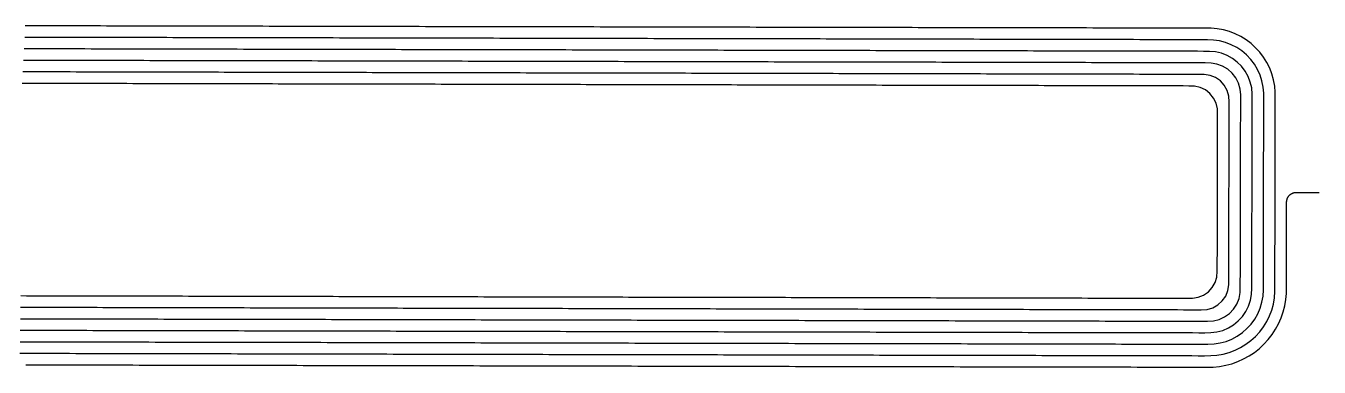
# Model space of a CAD drawing. Header units: millimetres. Extents: x -39.2 to 40.4, y -5.4 to 5.2.
# Drawn here: x 0.59 to 40.4, y -5.39 to 5.13 of the extents above; entities that cross this region are included whole.
import ezdxf

# ---------------------------------------------------------------- set-up
doc = ezdxf.new("R2010")
doc.units = ezdxf.units.MM
doc.layers.add('COPPER_L2_INNER1', color=7, linetype='CONTINUOUS')

msp = doc.modelspace()

# ---------------------------------------------------------------- linework, layer by layer
at = {"layer": 'COPPER_L2_INNER1'}
for points in [[(37.262, 5.04), (37.071, 5.056), (36.88, 5.058), (36.688, 5.058), (36.497, 5.059), (36.305, 5.059), (36.113, 5.06), (35.922, 5.06), (35.73, 5.06), (35.538, 5.061), (35.347, 5.061), (35.155, 5.062), (34.964, 5.062), (34.772, 5.062), (34.58, 5.063), (34.389, 5.063), (34.197, 5.064), (34.005, 5.064), (33.813, 5.064), (33.622, 5.065), (33.43, 5.065), (33.238, 5.066), (33.047, 5.066), (32.855, 5.066), (32.663, 5.067), (32.471, 5.067), (32.28, 5.068), (32.088, 5.068), (31.896, 5.068), (31.705, 5.069), (31.513, 5.069), (31.321, 5.069), (31.129, 5.07), (30.937, 5.07), (30.746, 5.071), (30.554, 5.071), (30.362, 5.071), (30.17, 5.072), (29.979, 5.072), (29.787, 5.073), (29.595, 5.073), (29.403, 5.073), (29.211, 5.074), (29.019, 5.074), (28.828, 5.075), (28.636, 5.075), (28.444, 5.075), (28.252, 5.076), (28.06, 5.076), (27.868, 5.077), (27.677, 5.077), (27.485, 5.077), (27.293, 5.078), (27.101, 5.078), (26.909, 5.079), (26.717, 5.079), (26.525, 5.079), (26.333, 5.08), (26.141, 5.08), (25.95, 5.081), (25.758, 5.081), (25.566, 5.081), (25.374, 5.082), (25.182, 5.082), (24.99, 5.082), (24.798, 5.083), (24.606, 5.083), (24.414, 5.084), (24.222, 5.084), (24.03, 5.084), (23.838, 5.085), (23.646, 5.085), (23.454, 5.086), (23.262, 5.086), (23.07, 5.086), (22.878, 5.087), (22.686, 5.087), (22.494, 5.088), (22.302, 5.088), (22.11, 5.088), (21.918, 5.089), (21.726, 5.089), (21.534, 5.09), (21.342, 5.09), (21.15, 5.09), (20.958, 5.091), (20.766, 5.091), (20.574, 5.092), (20.382, 5.092), (20.19, 5.092), (19.997, 5.093), (19.805, 5.093), (19.613, 5.094), (19.421, 5.094), (19.229, 5.094), (19.037, 5.095), (18.845, 5.095), (18.653, 5.096), (18.461, 5.096), (18.268, 5.096), (18.076, 5.097), (17.884, 5.097), (17.692, 5.097), (17.5, 5.098), (17.308, 5.098), (17.115, 5.099), (16.923, 5.099), (16.731, 5.099), (16.539, 5.1), (16.347, 5.1), (16.155, 5.101), (15.962, 5.101), (15.77, 5.101), (15.578, 5.102), (15.386, 5.102), (15.194, 5.103), (15.001, 5.103), (14.809, 5.103), (14.617, 5.104), (14.425, 5.104), (14.232, 5.105), (14.04, 5.105), (13.848, 5.105), (13.656, 5.106), (13.463, 5.106), (13.271, 5.107), (13.079, 5.107), (12.886, 5.107), (12.694, 5.108), (12.502, 5.108), (12.31, 5.109), (12.117, 5.109), (11.925, 5.109), (11.733, 5.11), (11.54, 5.11), (11.348, 5.11), (11.156, 5.111), (10.963, 5.111), (10.771, 5.112), (10.579, 5.112), (10.386, 5.112), (10.194, 5.113), (10.001, 5.113), (9.809, 5.114), (9.617, 5.114), (9.424, 5.114), (9.232, 5.115), (9.039, 5.115), (8.847, 5.116), (8.655, 5.116), (8.462, 5.116), (8.27, 5.117), (8.077, 5.117), (7.885, 5.118), (7.693, 5.118), (7.5, 5.118), (7.308, 5.119), (7.115, 5.119), (6.923, 5.12), (6.73, 5.12), (6.538, 5.12), (6.345, 5.121), (6.153, 5.121), (5.96, 5.122), (5.768, 5.122), (5.575, 5.122), (5.383, 5.123), (5.19, 5.123), (4.998, 5.124), (4.805, 5.124), (4.613, 5.124), (4.42, 5.125), (4.228, 5.125), (4.035, 5.125), (3.843, 5.126), (3.65, 5.126), (3.458, 5.127), (3.265, 5.127), (3.072, 5.127), (2.88, 5.128), (2.687, 5.128), (2.495, 5.129), (2.302, 5.129), (2.109, 5.129), (1.917, 5.13), (1.724, 5.13), (1.532, 5.131), (1.339, 5.131), (1.146, 5.131), (0.954, 5.132), (0.761, 5.132), (0.568, 5.133)], [(7.102, -4.971), (7.294, -4.971), (7.485, -4.972), (7.677, -4.972), (7.869, -4.972), (8.06, -4.973), (8.252, -4.973), (8.444, -4.974), (8.635, -4.974), (8.827, -4.974), (9.019, -4.975), (9.21, -4.975), (9.402, -4.976), (9.594, -4.976), (9.785, -4.976), (9.977, -4.977), (10.169, -4.977), (10.36, -4.978), (10.552, -4.978), (10.744, -4.978), (10.936, -4.979), (11.127, -4.979), (11.319, -4.98), (11.511, -4.98), (11.703, -4.98), (11.894, -4.981), (12.086, -4.981), (12.278, -4.982), (12.47, -4.982), (12.661, -4.982), (12.853, -4.983), (13.045, -4.983), (13.237, -4.983), (13.429, -4.984), (13.62, -4.984), (13.812, -4.985), (14.004, -4.985), (14.196, -4.985), (14.388, -4.986), (14.58, -4.986), (14.771, -4.987), (14.963, -4.987), (15.155, -4.987), (15.347, -4.988), (15.539, -4.988), (15.731, -4.989), (15.923, -4.989), (16.115, -4.989), (16.306, -4.99), (16.498, -4.99), (16.69, -4.991), (16.882, -4.991), (17.074, -4.991), (17.266, -4.992), (17.458, -4.992), (17.65, -4.993), (17.842, -4.993), (18.034, -4.993), (18.226, -4.994), (18.418, -4.994), (18.609, -4.995), (18.801, -4.995), (18.993, -4.995), (19.185, -4.996), (19.377, -4.996), (19.569, -4.997), (19.761, -4.997), (19.953, -4.997), (20.145, -4.998), (20.337, -4.998), (20.529, -4.998), (20.721, -4.999), (20.913, -4.999), (21.105, -5), (21.297, -5), (21.489, -5), (21.681, -5.001), (21.874, -5.001), (22.066, -5.002), (22.258, -5.002), (22.45, -5.002), (22.642, -5.003), (22.834, -5.003), (23.026, -5.004), (23.218, -5.004), (23.41, -5.004), (23.602, -5.005), (23.794, -5.005), (23.986, -5.006), (24.179, -5.006), (24.371, -5.006), (24.563, -5.007), (24.755, -5.007), (24.947, -5.008), (25.139, -5.008), (25.331, -5.008), (25.523, -5.009), (25.716, -5.009), (25.908, -5.01), (26.1, -5.01), (26.292, -5.01), (26.484, -5.011), (26.676, -5.011), (26.869, -5.012), (27.061, -5.012), (27.253, -5.012), (27.445, -5.013), (27.637, -5.013), (27.83, -5.013), (28.022, -5.014), (28.214, -5.014), (28.406, -5.015), (28.599, -5.015), (28.791, -5.015), (28.983, -5.016), (29.175, -5.016), (29.368, -5.017), (29.56, -5.017), (29.752, -5.017), (29.944, -5.018), (30.137, -5.018), (30.329, -5.019), (30.521, -5.019), (30.714, -5.019), (30.906, -5.02), (31.098, -5.02), (31.291, -5.021), (31.483, -5.021), (31.675, -5.021), (31.868, -5.022), (32.06, -5.022), (32.252, -5.023), (32.445, -5.023), (32.637, -5.023), (32.829, -5.024), (33.022, -5.024), (33.214, -5.025), (33.406, -5.025), (33.599, -5.025), (33.791, -5.026), (33.984, -5.026), (34.176, -5.026), (34.368, -5.027), (34.561, -5.027), (34.753, -5.028), (34.946, -5.028), (35.138, -5.028), (35.33, -5.029), (35.523, -5.029), (35.715, -5.03), (35.908, -5.03), (36.1, -5.03), (36.293, -5.031), (36.485, -5.031), (36.678, -5.032), (36.87, -5.032), (37.063, -5.031), (37.254, -5.017), (37.444, -4.984), (37.63, -4.934), (37.81, -4.866), (37.982, -4.782), (38.146, -4.681), (38.3, -4.566), (38.442, -4.437), (38.571, -4.294), (38.687, -4.141), (38.787, -3.977), (38.872, -3.805), (38.939, -3.625), (38.99, -3.44), (39.023, -3.251), (39.038, -3.059), (39.039, -2.867), (39.04, -2.675), (39.04, -2.483), (39.04, -2.292), (39.041, -2.1), (39.041, -1.908), (39.041, -1.716), (39.042, -1.524), (39.042, -1.332), (39.043, -1.14), (39.043, -0.948), (39.043, -0.756), (39.044, -0.564), (39.044, -0.371), (39.045, -0.179), (39.045, 0.013), (39.045, 0.205), (39.046, 0.397), (39.046, 0.589), (39.047, 0.781), (39.047, 0.973), (39.047, 1.165), (39.048, 1.357), (39.048, 1.549), (39.049, 1.741), (39.049, 1.933), (39.049, 2.125), (39.05, 2.317), (39.05, 2.51), (39.051, 2.702), (39.051, 2.894), (39.05, 3.086), (39.033, 3.277), (38.998, 3.466), (38.947, 3.651), (38.878, 3.83), (38.792, 4.002), (38.691, 4.165), (38.575, 4.318), (38.446, 4.459), (38.304, 4.588), (38.15, 4.703), (37.987, 4.803), (37.815, 4.888), (37.636, 4.956), (37.451, 5.007), (37.262, 5.04)], [(27.312, 4.366), (27.125, 4.367), (26.939, 4.367), (26.752, 4.367), (26.565, 4.368), (26.378, 4.368), (26.191, 4.369), (26.004, 4.369), (25.817, 4.369), (25.63, 4.37), (25.443, 4.37), (25.256, 4.371), (25.069, 4.371), (24.882, 4.371), (24.695, 4.372), (24.508, 4.372), (24.321, 4.373), (24.134, 4.373), (23.947, 4.373), (23.76, 4.374), (23.573, 4.374), (23.386, 4.375), (23.199, 4.375), (23.012, 4.375), (22.825, 4.376), (22.638, 4.376), (22.451, 4.376), (22.264, 4.377), (22.077, 4.377), (21.89, 4.378), (21.703, 4.378), (21.516, 4.378), (21.329, 4.379), (21.142, 4.379), (20.955, 4.38), (20.767, 4.38), (20.58, 4.38), (20.393, 4.381), (20.206, 4.381), (20.019, 4.382), (19.832, 4.382), (19.645, 4.382), (19.458, 4.383), (19.271, 4.383), (19.083, 4.384), (18.896, 4.384), (18.709, 4.384), (18.522, 4.385), (18.335, 4.385), (18.148, 4.386), (17.96, 4.386), (17.773, 4.386), (17.586, 4.387), (17.399, 4.387), (17.212, 4.388), (17.024, 4.388), (16.837, 4.388), (16.65, 4.389), (16.463, 4.389), (16.276, 4.39), (16.088, 4.39), (15.901, 4.39), (15.714, 4.391), (15.527, 4.391), (15.339, 4.391), (15.152, 4.392), (14.965, 4.392), (14.778, 4.393), (14.59, 4.393), (14.403, 4.393), (14.216, 4.394), (14.029, 4.394), (13.841, 4.395), (13.654, 4.395), (13.467, 4.395), (13.279, 4.396), (13.092, 4.396), (12.905, 4.397), (12.717, 4.397), (12.53, 4.397), (12.343, 4.398), (12.155, 4.398), (11.968, 4.399), (11.781, 4.399), (11.593, 4.399), (11.406, 4.4), (11.219, 4.4), (11.031, 4.401), (10.844, 4.401), (10.656, 4.401), (10.469, 4.402), (10.282, 4.402), (10.094, 4.403), (9.907, 4.403), (9.719, 4.403), (9.532, 4.404), (9.345, 4.404), (9.157, 4.404), (8.97, 4.405), (8.782, 4.405), (8.595, 4.406), (8.407, 4.406), (8.22, 4.406), (8.032, 4.407), (7.845, 4.407), (7.657, 4.408), (7.47, 4.408), (7.282, 4.408), (7.095, 4.409), (6.907, 4.409), (6.72, 4.41), (6.532, 4.41), (6.345, 4.41), (6.157, 4.411), (5.97, 4.411), (5.782, 4.412), (5.595, 4.412), (5.407, 4.412), (5.22, 4.413), (5.032, 4.413), (4.845, 4.414), (4.657, 4.414), (4.469, 4.414), (4.282, 4.415), (4.094, 4.415), (3.907, 4.416), (3.719, 4.416), (3.532, 4.416), (3.344, 4.417), (3.156, 4.417), (2.969, 4.418), (2.781, 4.418), (2.593, 4.418), (2.406, 4.419), (2.218, 4.419), (2.031, 4.419), (1.843, 4.42), (1.655, 4.42), (1.468, 4.421), (1.28, 4.421), (1.092, 4.421), (0.905, 4.422), (0.717, 4.422), (0.529, 4.423)], [(32.23, 4.712), (32.04, 4.712), (31.851, 4.713), (31.662, 4.713), (31.473, 4.713), (31.283, 4.714), (31.094, 4.714), (30.905, 4.715), (30.716, 4.715), (30.526, 4.715), (30.337, 4.716), (30.148, 4.716), (29.958, 4.716), (29.769, 4.717), (29.58, 4.717), (29.39, 4.718), (29.201, 4.718), (29.012, 4.718), (28.822, 4.719), (28.633, 4.719), (28.444, 4.72), (28.254, 4.72), (28.065, 4.72), (27.876, 4.721), (27.686, 4.721), (27.497, 4.722), (27.307, 4.722), (27.118, 4.722), (26.929, 4.723), (26.739, 4.723), (26.55, 4.724), (26.36, 4.724), (26.171, 4.724), (25.982, 4.725), (25.792, 4.725), (25.603, 4.726), (25.413, 4.726), (25.224, 4.726), (25.034, 4.727), (24.845, 4.727), (24.655, 4.728), (24.466, 4.728), (24.276, 4.728), (24.087, 4.729), (23.897, 4.729), (23.708, 4.729), (23.518, 4.73), (23.329, 4.73), (23.139, 4.731), (22.95, 4.731), (22.76, 4.731), (22.571, 4.732), (22.381, 4.732), (22.192, 4.733), (22.002, 4.733), (21.813, 4.733), (21.623, 4.734), (21.434, 4.734), (21.244, 4.735), (21.055, 4.735), (20.865, 4.735), (20.675, 4.736), (20.486, 4.736), (20.296, 4.737), (20.107, 4.737), (19.917, 4.737), (19.727, 4.738), (19.538, 4.738), (19.348, 4.739), (19.159, 4.739), (18.969, 4.739), (18.779, 4.74), (18.59, 4.74), (18.4, 4.741), (18.21, 4.741), (18.021, 4.741), (17.831, 4.742), (17.641, 4.742), (17.452, 4.743), (17.262, 4.743), (17.072, 4.743), (16.883, 4.744), (16.693, 4.744), (16.503, 4.744), (16.314, 4.745), (16.124, 4.745), (15.934, 4.746), (15.744, 4.746), (15.555, 4.746), (15.365, 4.747), (15.175, 4.747), (14.985, 4.748), (14.796, 4.748), (14.606, 4.748), (14.416, 4.749), (14.226, 4.749), (14.037, 4.75), (13.847, 4.75), (13.657, 4.75), (13.467, 4.751), (13.277, 4.751), (13.088, 4.752), (12.898, 4.752), (12.708, 4.752), (12.518, 4.753), (12.328, 4.753), (12.139, 4.754), (11.949, 4.754), (11.759, 4.754), (11.569, 4.755), (11.379, 4.755), (11.189, 4.756), (11, 4.756), (10.81, 4.756), (10.62, 4.757), (10.43, 4.757), (10.24, 4.757), (10.05, 4.758), (9.86, 4.758), (9.67, 4.759), (9.48, 4.759), (9.291, 4.759), (9.101, 4.76), (8.911, 4.76), (8.721, 4.761), (8.531, 4.761), (8.341, 4.761), (8.151, 4.762), (7.961, 4.762), (7.771, 4.763), (7.581, 4.763), (7.391, 4.763), (7.201, 4.764), (7.011, 4.764), (6.821, 4.765), (6.631, 4.765), (6.441, 4.765), (6.251, 4.766), (6.061, 4.766), (5.871, 4.767), (5.681, 4.767), (5.491, 4.767), (5.301, 4.768), (5.111, 4.768), (4.921, 4.769), (4.731, 4.769), (4.541, 4.769), (4.351, 4.77), (4.161, 4.77), (3.971, 4.771), (3.781, 4.771), (3.591, 4.771), (3.401, 4.772), (3.21, 4.772), (3.02, 4.772), (2.83, 4.773), (2.64, 4.773), (2.45, 4.774), (2.26, 4.774), (2.07, 4.774), (1.88, 4.775), (1.69, 4.775), (1.499, 4.776), (1.309, 4.776), (1.119, 4.776), (0.929, 4.777), (0.739, 4.777), (0.549, 4.778)], [(11.564, -4.625), (11.753, -4.626), (11.942, -4.626), (12.132, -4.627), (12.321, -4.627), (12.51, -4.627), (12.699, -4.628), (12.889, -4.628), (13.078, -4.629), (13.267, -4.629), (13.457, -4.629), (13.646, -4.63), (13.835, -4.63), (14.025, -4.63), (14.214, -4.631), (14.403, -4.631), (14.593, -4.632), (14.782, -4.632), (14.972, -4.632), (15.161, -4.633), (15.35, -4.633), (15.54, -4.634), (15.729, -4.634), (15.919, -4.634), (16.108, -4.635), (16.297, -4.635), (16.487, -4.636), (16.676, -4.636), (16.866, -4.636), (17.055, -4.637), (17.245, -4.637), (17.434, -4.638), (17.623, -4.638), (17.813, -4.638), (18.002, -4.639), (18.192, -4.639), (18.381, -4.64), (18.571, -4.64), (18.76, -4.64), (18.95, -4.641), (19.139, -4.641), (19.329, -4.642), (19.518, -4.642), (19.708, -4.642), (19.897, -4.643), (20.087, -4.643), (20.276, -4.644), (20.466, -4.644), (20.655, -4.644), (20.845, -4.645), (21.035, -4.645), (21.224, -4.645), (21.414, -4.646), (21.603, -4.646), (21.793, -4.647), (21.982, -4.647), (22.172, -4.647), (22.362, -4.648), (22.551, -4.648), (22.741, -4.649), (22.93, -4.649), (23.12, -4.649), (23.31, -4.65), (23.499, -4.65), (23.689, -4.651), (23.878, -4.651), (24.068, -4.651), (24.258, -4.652), (24.447, -4.652), (24.637, -4.653), (24.827, -4.653), (25.016, -4.653), (25.206, -4.654), (25.396, -4.654), (25.585, -4.655), (25.775, -4.655), (25.965, -4.655), (26.155, -4.656), (26.344, -4.656), (26.534, -4.657), (26.724, -4.657), (26.913, -4.657), (27.103, -4.658), (27.293, -4.658), (27.483, -4.658), (27.672, -4.659), (27.862, -4.659), (28.052, -4.66), (28.242, -4.66), (28.431, -4.66), (28.621, -4.661), (28.811, -4.661), (29.001, -4.662), (29.19, -4.662), (29.38, -4.662), (29.57, -4.663), (29.76, -4.663), (29.95, -4.664), (30.14, -4.664), (30.329, -4.664), (30.519, -4.665), (30.709, -4.665), (30.899, -4.666), (31.089, -4.666), (31.279, -4.666), (31.468, -4.667), (31.658, -4.667), (31.848, -4.668), (32.038, -4.668), (32.228, -4.668), (32.418, -4.669), (32.608, -4.669), (32.798, -4.67), (32.987, -4.67), (33.177, -4.67), (33.367, -4.671), (33.557, -4.671), (33.747, -4.672), (33.937, -4.672), (34.127, -4.672), (34.317, -4.673), (34.507, -4.673), (34.697, -4.673), (34.887, -4.674), (35.077, -4.674), (35.267, -4.675), (35.457, -4.675), (35.647, -4.675), (35.837, -4.676), (36.027, -4.676), (36.217, -4.677), (36.407, -4.677), (36.597, -4.677), (36.787, -4.678), (36.977, -4.678), (37.166, -4.67), (37.354, -4.641), (37.537, -4.591), (37.713, -4.521), (37.88, -4.431), (38.036, -4.323), (38.179, -4.198), (38.307, -4.058), (38.418, -3.904), (38.511, -3.739), (38.585, -3.565), (38.639, -3.383), (38.672, -3.196), (38.684, -3.007), (38.684, -2.818), (38.685, -2.628), (38.685, -2.439), (38.685, -2.25), (38.686, -2.06), (38.686, -1.871), (38.687, -1.681), (38.687, -1.491), (38.687, -1.302), (38.688, -1.112), (38.688, -0.923), (38.688, -0.733), (38.689, -0.544), (38.689, -0.354), (38.69, -0.165), (38.69, 0.025), (38.69, 0.214), (38.691, 0.404), (38.691, 0.594), (38.692, 0.783), (38.692, 0.973), (38.692, 1.162), (38.693, 1.352), (38.693, 1.542), (38.694, 1.731), (38.694, 1.921), (38.694, 2.11), (38.695, 2.3), (38.695, 2.49), (38.696, 2.679), (38.696, 2.869), (38.695, 3.059), (38.679, 3.247), (38.641, 3.433), (38.583, 3.613), (38.505, 3.786), (38.408, 3.949), (38.294, 4.1), (38.164, 4.238), (38.02, 4.36), (37.862, 4.465), (37.695, 4.552), (37.518, 4.62), (37.335, 4.668), (37.148, 4.695), (36.959, 4.702), (36.77, 4.702), (36.581, 4.703), (36.392, 4.703), (36.203, 4.703), (36.013, 4.704), (35.824, 4.704), (35.635, 4.705), (35.446, 4.705), (35.257, 4.705), (35.068, 4.706), (34.879, 4.706), (34.689, 4.707), (34.5, 4.707), (34.311, 4.707), (34.122, 4.708), (33.933, 4.708), (33.743, 4.709), (33.554, 4.709), (33.365, 4.709), (33.176, 4.71), (32.987, 4.71), (32.797, 4.711), (32.608, 4.711), (32.419, 4.711), (32.23, 4.712)], [(22.511, 4.021), (22.327, 4.021), (22.142, 4.022), (21.957, 4.022), (21.773, 4.022), (21.588, 4.023), (21.404, 4.023), (21.219, 4.023), (21.035, 4.024), (20.85, 4.024), (20.665, 4.025), (20.481, 4.025), (20.296, 4.025), (20.111, 4.026), (19.927, 4.026), (19.742, 4.027), (19.558, 4.027), (19.373, 4.027), (19.188, 4.028), (19.004, 4.028), (18.819, 4.029), (18.634, 4.029), (18.45, 4.029), (18.265, 4.03), (18.08, 4.03), (17.896, 4.031), (17.711, 4.031), (17.526, 4.031), (17.341, 4.032), (17.157, 4.032), (16.972, 4.033), (16.787, 4.033), (16.603, 4.033), (16.418, 4.034), (16.233, 4.034), (16.048, 4.035), (15.864, 4.035), (15.679, 4.035), (15.494, 4.036), (15.309, 4.036), (15.125, 4.037), (14.94, 4.037), (14.755, 4.037), (14.57, 4.038), (14.385, 4.038), (14.201, 4.038), (14.016, 4.039), (13.831, 4.039), (13.646, 4.04), (13.461, 4.04), (13.277, 4.04), (13.092, 4.041), (12.907, 4.041), (12.722, 4.042), (12.537, 4.042), (12.352, 4.042), (12.167, 4.043), (11.983, 4.043), (11.798, 4.044), (11.613, 4.044), (11.428, 4.044), (11.243, 4.045), (11.058, 4.045), (10.873, 4.046), (10.688, 4.046), (10.503, 4.046), (10.319, 4.047), (10.134, 4.047), (9.949, 4.048), (9.764, 4.048), (9.579, 4.048), (9.394, 4.049), (9.209, 4.049), (9.024, 4.05), (8.839, 4.05), (8.654, 4.05), (8.469, 4.051), (8.284, 4.051), (8.099, 4.051), (7.914, 4.052), (7.729, 4.052), (7.544, 4.053), (7.359, 4.053), (7.174, 4.053), (6.989, 4.054), (6.804, 4.054), (6.619, 4.055), (6.434, 4.055), (6.249, 4.055), (6.064, 4.056), (5.879, 4.056), (5.694, 4.057), (5.509, 4.057), (5.324, 4.057), (5.139, 4.058), (4.954, 4.058), (4.769, 4.059), (4.583, 4.059), (4.398, 4.059), (4.213, 4.06), (4.028, 4.06), (3.843, 4.061), (3.658, 4.061), (3.473, 4.061), (3.288, 4.062), (3.103, 4.062), (2.917, 4.063), (2.732, 4.063), (2.547, 4.063), (2.362, 4.064), (2.177, 4.064), (1.992, 4.065), (1.806, 4.065), (1.621, 4.065), (1.436, 4.066), (1.251, 4.066), (1.066, 4.066), (0.881, 4.067), (0.695, 4.067), (0.51, 4.068)], [(15.909, -4.28), (16.096, -4.28), (16.283, -4.281), (16.47, -4.281), (16.657, -4.281), (16.844, -4.282), (17.031, -4.282), (17.218, -4.283), (17.405, -4.283), (17.592, -4.283), (17.779, -4.284), (17.966, -4.284), (18.153, -4.285), (18.34, -4.285), (18.527, -4.285), (18.714, -4.286), (18.901, -4.286), (19.088, -4.287), (19.275, -4.287), (19.462, -4.287), (19.649, -4.288), (19.836, -4.288), (20.023, -4.289), (20.21, -4.289), (20.397, -4.289), (20.584, -4.29), (20.771, -4.29), (20.958, -4.291), (21.146, -4.291), (21.333, -4.291), (21.52, -4.292), (21.707, -4.292), (21.894, -4.292), (22.081, -4.293), (22.268, -4.293), (22.455, -4.294), (22.642, -4.294), (22.83, -4.294), (23.017, -4.295), (23.204, -4.295), (23.391, -4.296), (23.578, -4.296), (23.765, -4.296), (23.952, -4.297), (24.14, -4.297), (24.327, -4.298), (24.514, -4.298), (24.701, -4.298), (24.888, -4.299), (25.076, -4.299), (25.263, -4.3), (25.45, -4.3), (25.637, -4.3), (25.824, -4.301), (26.012, -4.301), (26.199, -4.302), (26.386, -4.302), (26.573, -4.302), (26.761, -4.303), (26.948, -4.303), (27.135, -4.304), (27.322, -4.304), (27.51, -4.304), (27.697, -4.305), (27.884, -4.305), (28.072, -4.305), (28.259, -4.306), (28.446, -4.306), (28.633, -4.307), (28.821, -4.307), (29.008, -4.307), (29.195, -4.308), (29.383, -4.308), (29.57, -4.309), (29.757, -4.309), (29.945, -4.309), (30.132, -4.31), (30.319, -4.31), (30.507, -4.311), (30.694, -4.311), (30.882, -4.311), (31.069, -4.312), (31.256, -4.312), (31.444, -4.313), (31.631, -4.313), (31.818, -4.313), (32.006, -4.314), (32.193, -4.314), (32.381, -4.315), (32.568, -4.315), (32.756, -4.315), (32.943, -4.316), (33.13, -4.316), (33.318, -4.317), (33.505, -4.317), (33.693, -4.317), (33.88, -4.318), (34.068, -4.318), (34.255, -4.319), (34.443, -4.319), (34.63, -4.319), (34.818, -4.32), (35.005, -4.32), (35.193, -4.32), (35.38, -4.321), (35.568, -4.321), (35.755, -4.322), (35.943, -4.322), (36.13, -4.322), (36.318, -4.323), (36.505, -4.323), (36.693, -4.324), (36.88, -4.324), (37.068, -4.323), (37.254, -4.3), (37.435, -4.252), (37.607, -4.178), (37.767, -4.081), (37.912, -3.963), (38.039, -3.825), (38.145, -3.671), (38.228, -3.504), (38.287, -3.326), (38.321, -3.143), (38.329, -2.956), (38.329, -2.769), (38.33, -2.582), (38.33, -2.395), (38.33, -2.208), (38.331, -2.021), (38.331, -1.834), (38.332, -1.647), (38.332, -1.46), (38.332, -1.273), (38.333, -1.086), (38.333, -0.899), (38.333, -0.712), (38.334, -0.524), (38.334, -0.337), (38.335, -0.15), (38.335, 0.037), (38.335, 0.224), (38.336, 0.411), (38.336, 0.598), (38.337, 0.785), (38.337, 0.972), (38.337, 1.159), (38.338, 1.347), (38.338, 1.534), (38.339, 1.721), (38.339, 1.908), (38.339, 2.095), (38.34, 2.282), (38.34, 2.469), (38.341, 2.657), (38.341, 2.844), (38.341, 3.031), (38.324, 3.217), (38.281, 3.399), (38.214, 3.573), (38.123, 3.737), (38.01, 3.885), (37.878, 4.017), (37.729, 4.129), (37.565, 4.22), (37.391, 4.287), (37.21, 4.329), (37.024, 4.346), (36.837, 4.346), (36.651, 4.347), (36.464, 4.347), (36.277, 4.347), (36.091, 4.348), (35.904, 4.348), (35.717, 4.348), (35.531, 4.349), (35.344, 4.349), (35.157, 4.35), (34.971, 4.35), (34.784, 4.35), (34.597, 4.351), (34.411, 4.351), (34.224, 4.352), (34.037, 4.352), (33.851, 4.352), (33.664, 4.353), (33.477, 4.353), (33.29, 4.354), (33.104, 4.354), (32.917, 4.354), (32.73, 4.355), (32.543, 4.355), (32.357, 4.356), (32.17, 4.356), (31.983, 4.356), (31.796, 4.357), (31.61, 4.357), (31.423, 4.358), (31.236, 4.358), (31.049, 4.358), (30.862, 4.359), (30.676, 4.359), (30.489, 4.36), (30.302, 4.36), (30.115, 4.36), (29.928, 4.361), (29.742, 4.361), (29.555, 4.362), (29.368, 4.362), (29.181, 4.362), (28.994, 4.363), (28.807, 4.363), (28.621, 4.363), (28.434, 4.364), (28.247, 4.364), (28.06, 4.365), (27.873, 4.365), (27.686, 4.365), (27.499, 4.366), (27.312, 4.366)], [(20.139, -3.934), (20.323, -3.935), (20.508, -3.935), (20.692, -3.936), (20.877, -3.936), (21.062, -3.936), (21.246, -3.937), (21.431, -3.937), (21.616, -3.938), (21.8, -3.938), (21.985, -3.938), (22.169, -3.939), (22.354, -3.939), (22.539, -3.939), (22.723, -3.94), (22.908, -3.94), (23.093, -3.941), (23.277, -3.941), (23.462, -3.941), (23.647, -3.942), (23.832, -3.942), (24.016, -3.943), (24.201, -3.943), (24.386, -3.943), (24.57, -3.944), (24.755, -3.944), (24.94, -3.945), (25.125, -3.945), (25.309, -3.945), (25.494, -3.946), (25.679, -3.946), (25.864, -3.947), (26.048, -3.947), (26.233, -3.947), (26.418, -3.948), (26.603, -3.948), (26.787, -3.949), (26.972, -3.949), (27.157, -3.949), (27.342, -3.95), (27.527, -3.95), (27.711, -3.951), (27.896, -3.951), (28.081, -3.951), (28.266, -3.952), (28.451, -3.952), (28.636, -3.952), (28.82, -3.953), (29.005, -3.953), (29.19, -3.954), (29.375, -3.954), (29.56, -3.954), (29.745, -3.955), (29.93, -3.955), (30.114, -3.956), (30.299, -3.956), (30.484, -3.956), (30.669, -3.957), (30.854, -3.957), (31.039, -3.958), (31.224, -3.958), (31.409, -3.958), (31.594, -3.959), (31.779, -3.959), (31.964, -3.96), (32.149, -3.96), (32.333, -3.96), (32.518, -3.961), (32.703, -3.961), (32.888, -3.962), (33.073, -3.962), (33.258, -3.962), (33.443, -3.963), (33.628, -3.963), (33.813, -3.964), (33.998, -3.964), (34.183, -3.964), (34.368, -3.965), (34.553, -3.965), (34.738, -3.966), (34.923, -3.966), (35.108, -3.966), (35.293, -3.967), (35.478, -3.967), (35.664, -3.967), (35.849, -3.968), (36.034, -3.968), (36.219, -3.969), (36.404, -3.969), (36.589, -3.969), (36.774, -3.97), (36.959, -3.97), (37.144, -3.96), (37.323, -3.916), (37.491, -3.838), (37.641, -3.731), (37.767, -3.597), (37.867, -3.441), (37.935, -3.27), (37.969, -3.089), (37.974, -2.905), (37.974, -2.72), (37.975, -2.536), (37.975, -2.351), (37.975, -2.166), (37.976, -1.982), (37.976, -1.797), (37.977, -1.613), (37.977, -1.428), (37.977, -1.244), (37.978, -1.059), (37.978, -0.875), (37.979, -0.69), (37.979, -0.505), (37.979, -0.321), (37.98, -0.136), (37.98, 0.048), (37.98, 0.233), (37.981, 0.418), (37.981, 0.602), (37.982, 0.787), (37.982, 0.972), (37.982, 1.156), (37.983, 1.341), (37.983, 1.525), (37.984, 1.71), (37.984, 1.895), (37.984, 2.079), (37.985, 2.264), (37.985, 2.449), (37.986, 2.633), (37.986, 2.818), (37.986, 3.003), (37.969, 3.186), (37.918, 3.363), (37.835, 3.528), (37.722, 3.674), (37.585, 3.797), (37.427, 3.892), (37.255, 3.956), (37.074, 3.987), (36.89, 3.99), (36.706, 3.99), (36.521, 3.991), (36.337, 3.991), (36.153, 3.992), (35.969, 3.992), (35.785, 3.992), (35.601, 3.993), (35.417, 3.993), (35.232, 3.994), (35.048, 3.994), (34.864, 3.994), (34.68, 3.995), (34.496, 3.995), (34.311, 3.995), (34.127, 3.996), (33.943, 3.996), (33.759, 3.997), (33.575, 3.997), (33.39, 3.997), (33.206, 3.998), (33.022, 3.998), (32.838, 3.999), (32.653, 3.999), (32.469, 3.999), (32.285, 4), (32.101, 4), (31.916, 4.001), (31.732, 4.001), (31.548, 4.001), (31.363, 4.002), (31.179, 4.002), (30.995, 4.003), (30.811, 4.003), (30.626, 4.003), (30.442, 4.004), (30.258, 4.004), (30.073, 4.005), (29.889, 4.005), (29.705, 4.005), (29.52, 4.006), (29.336, 4.006), (29.152, 4.007), (28.967, 4.007), (28.783, 4.007), (28.598, 4.008), (28.414, 4.008), (28.23, 4.009), (28.045, 4.009), (27.861, 4.009), (27.677, 4.01), (27.492, 4.01), (27.308, 4.01), (27.123, 4.011), (26.939, 4.011), (26.754, 4.012), (26.57, 4.012), (26.386, 4.012), (26.201, 4.013), (26.017, 4.013), (25.832, 4.014), (25.648, 4.014), (25.463, 4.014), (25.279, 4.015), (25.094, 4.015), (24.91, 4.016), (24.725, 4.016), (24.541, 4.016), (24.356, 4.017), (24.172, 4.017), (23.987, 4.018), (23.803, 4.018), (23.618, 4.018), (23.434, 4.019), (23.249, 4.019), (23.065, 4.02), (22.88, 4.02), (22.696, 4.02), (22.511, 4.021)], [(17.803, 3.675), (17.621, 3.676), (17.439, 3.676), (17.257, 3.676), (17.075, 3.677), (16.893, 3.677), (16.711, 3.678), (16.529, 3.678), (16.347, 3.678), (16.165, 3.679), (15.983, 3.679), (15.802, 3.68), (15.62, 3.68), (15.438, 3.68), (15.256, 3.681), (15.074, 3.681), (14.892, 3.682), (14.71, 3.682), (14.528, 3.682), (14.345, 3.683), (14.163, 3.683), (13.981, 3.684), (13.799, 3.684), (13.617, 3.684), (13.435, 3.685), (13.253, 3.685), (13.071, 3.685), (12.889, 3.686), (12.707, 3.686), (12.525, 3.687), (12.343, 3.687), (12.161, 3.687), (11.978, 3.688), (11.796, 3.688), (11.614, 3.689), (11.432, 3.689), (11.25, 3.689), (11.068, 3.69), (10.886, 3.69), (10.703, 3.691), (10.521, 3.691), (10.339, 3.691), (10.157, 3.692), (9.975, 3.692), (9.793, 3.693), (9.61, 3.693), (9.428, 3.693), (9.246, 3.694), (9.064, 3.694), (8.881, 3.695), (8.699, 3.695), (8.517, 3.695), (8.335, 3.696), (8.152, 3.696), (7.97, 3.697), (7.788, 3.697), (7.606, 3.697), (7.423, 3.698), (7.241, 3.698), (7.059, 3.698), (6.876, 3.699), (6.694, 3.699), (6.512, 3.7), (6.329, 3.7), (6.147, 3.7), (5.965, 3.701), (5.782, 3.701), (5.6, 3.702), (5.418, 3.702), (5.235, 3.702), (5.053, 3.703), (4.87, 3.703), (4.688, 3.704), (4.506, 3.704), (4.323, 3.704), (4.141, 3.705), (3.958, 3.705), (3.776, 3.706), (3.593, 3.706), (3.411, 3.706), (3.229, 3.707), (3.046, 3.707), (2.864, 3.708), (2.681, 3.708), (2.499, 3.708), (2.316, 3.709), (2.134, 3.709), (1.951, 3.71), (1.769, 3.71), (1.586, 3.71), (1.404, 3.711), (1.221, 3.711), (1.039, 3.712), (0.856, 3.712), (0.673, 3.712), (0.491, 3.713)], [(24.198, -3.589), (24.38, -3.589), (24.562, -3.59), (24.744, -3.59), (24.926, -3.59), (25.108, -3.591), (25.29, -3.591), (25.472, -3.592), (25.654, -3.592), (25.836, -3.592), (26.018, -3.593), (26.2, -3.593), (26.382, -3.594), (26.564, -3.594), (26.746, -3.594), (26.928, -3.595), (27.11, -3.595), (27.292, -3.596), (27.474, -3.596), (27.656, -3.596), (27.839, -3.597), (28.021, -3.597), (28.203, -3.598), (28.385, -3.598), (28.567, -3.598), (28.749, -3.599), (28.931, -3.599), (29.113, -3.599), (29.295, -3.6), (29.478, -3.6), (29.66, -3.601), (29.842, -3.601), (30.024, -3.601), (30.206, -3.602), (30.388, -3.602), (30.571, -3.603), (30.753, -3.603), (30.935, -3.603), (31.117, -3.604), (31.299, -3.604), (31.482, -3.605), (31.664, -3.605), (31.846, -3.605), (32.028, -3.606), (32.21, -3.606), (32.393, -3.607), (32.575, -3.607), (32.757, -3.607), (32.94, -3.608), (33.122, -3.608), (33.304, -3.609), (33.486, -3.609), (33.669, -3.609), (33.851, -3.61), (34.033, -3.61), (34.216, -3.611), (34.398, -3.611), (34.58, -3.611), (34.763, -3.612), (34.945, -3.612), (35.127, -3.613), (35.31, -3.613), (35.492, -3.613), (35.674, -3.614), (35.857, -3.614), (36.039, -3.614), (36.222, -3.615), (36.404, -3.615), (36.586, -3.616), (36.769, -3.616), (36.951, -3.605), (37.126, -3.555), (37.284, -3.467), (37.419, -3.345), (37.523, -3.196), (37.591, -3.027), (37.618, -2.848), (37.619, -2.667), (37.62, -2.485), (37.62, -2.303), (37.62, -2.121), (37.621, -1.94), (37.621, -1.758), (37.622, -1.576), (37.622, -1.395), (37.622, -1.213), (37.623, -1.031), (37.623, -0.849), (37.624, -0.668), (37.624, -0.486), (37.624, -0.304), (37.625, -0.122), (37.625, 0.06), (37.626, 0.241), (37.626, 0.423), (37.626, 0.605), (37.627, 0.787), (37.627, 0.969), (37.627, 1.15), (37.628, 1.332), (37.628, 1.514), (37.629, 1.696), (37.629, 1.878), (37.629, 2.06), (37.63, 2.242), (37.63, 2.424), (37.631, 2.605), (37.631, 2.787), (37.62, 2.969), (37.569, 3.143), (37.481, 3.301), (37.359, 3.435), (37.21, 3.539), (37.042, 3.606), (36.863, 3.633), (36.682, 3.634), (36.501, 3.635), (36.32, 3.635), (36.139, 3.635), (35.958, 3.636), (35.776, 3.636), (35.595, 3.637), (35.414, 3.637), (35.233, 3.637), (35.051, 3.638), (34.87, 3.638), (34.689, 3.639), (34.508, 3.639), (34.326, 3.639), (34.145, 3.64), (33.964, 3.64), (33.783, 3.641), (33.601, 3.641), (33.42, 3.641), (33.239, 3.642), (33.058, 3.642), (32.876, 3.642), (32.695, 3.643), (32.514, 3.643), (32.332, 3.644), (32.151, 3.644), (31.97, 3.644), (31.788, 3.645), (31.607, 3.645), (31.425, 3.646), (31.244, 3.646), (31.063, 3.646), (30.881, 3.647), (30.7, 3.647), (30.518, 3.648), (30.337, 3.648), (30.156, 3.648), (29.974, 3.649), (29.793, 3.649), (29.611, 3.65), (29.43, 3.65), (29.248, 3.65), (29.067, 3.651), (28.886, 3.651), (28.704, 3.652), (28.523, 3.652), (28.341, 3.652), (28.16, 3.653), (27.978, 3.653), (27.797, 3.654), (27.615, 3.654), (27.434, 3.654), (27.252, 3.655), (27.07, 3.655), (26.889, 3.655), (26.707, 3.656), (26.526, 3.656), (26.344, 3.657), (26.163, 3.657), (25.981, 3.657), (25.8, 3.658), (25.618, 3.658), (25.436, 3.659), (25.255, 3.659), (25.073, 3.659), (24.891, 3.66), (24.71, 3.66), (24.528, 3.661), (24.347, 3.661), (24.165, 3.661), (23.983, 3.662), (23.802, 3.662), (23.62, 3.663), (23.438, 3.663), (23.257, 3.663), (23.075, 3.664), (22.893, 3.664), (22.711, 3.665), (22.53, 3.665), (22.348, 3.665), (22.166, 3.666), (21.985, 3.666), (21.803, 3.667), (21.621, 3.667), (21.439, 3.667), (21.258, 3.668), (21.076, 3.668), (20.894, 3.669), (20.712, 3.669), (20.53, 3.669), (20.349, 3.67), (20.167, 3.67), (19.985, 3.67), (19.803, 3.671), (19.621, 3.671), (19.44, 3.672), (19.258, 3.672), (19.076, 3.672), (18.894, 3.673), (18.712, 3.673), (18.53, 3.674), (18.348, 3.674), (18.167, 3.674), (17.985, 3.675), (17.803, 3.675)], [(13.191, 3.33), (13.012, 3.33), (12.833, 3.331), (12.654, 3.331), (12.475, 3.331), (12.296, 3.332), (12.117, 3.332), (11.938, 3.332), (11.759, 3.333), (11.581, 3.333), (11.402, 3.334), (11.223, 3.334), (11.044, 3.334), (10.865, 3.335), (10.686, 3.335), (10.507, 3.336), (10.328, 3.336), (10.148, 3.336), (9.969, 3.337), (9.79, 3.337), (9.611, 3.338), (9.432, 3.338), (9.253, 3.338), (9.074, 3.339), (8.895, 3.339), (8.716, 3.34), (8.537, 3.34), (8.358, 3.34), (8.179, 3.341), (8, 3.341), (7.821, 3.342), (7.641, 3.342), (7.462, 3.342), (7.283, 3.343), (7.104, 3.343), (6.925, 3.344), (6.746, 3.344), (6.566, 3.344), (6.387, 3.345), (6.208, 3.345), (6.029, 3.345), (5.85, 3.346), (5.671, 3.346), (5.491, 3.347), (5.312, 3.347), (5.133, 3.347), (4.954, 3.348), (4.774, 3.348), (4.595, 3.349), (4.416, 3.349), (4.237, 3.349), (4.057, 3.35), (3.878, 3.35), (3.699, 3.351), (3.52, 3.351), (3.34, 3.351), (3.161, 3.352), (2.982, 3.352), (2.802, 3.353), (2.623, 3.353), (2.444, 3.353), (2.264, 3.354), (2.085, 3.354), (1.906, 3.355), (1.726, 3.355), (1.547, 3.355), (1.368, 3.356), (1.188, 3.356), (1.009, 3.357), (0.829, 3.357), (0.65, 3.357), (0.471, 3.358)], [(28.082, -3.243), (28.261, -3.244), (28.44, -3.244), (28.619, -3.245), (28.798, -3.245), (28.977, -3.245), (29.156, -3.246), (29.335, -3.246), (29.514, -3.246), (29.693, -3.247), (29.872, -3.247), (30.051, -3.248), (30.23, -3.248), (30.409, -3.248), (30.588, -3.249), (30.767, -3.249), (30.946, -3.25), (31.125, -3.25), (31.304, -3.25), (31.484, -3.251), (31.663, -3.251), (31.842, -3.252), (32.021, -3.252), (32.2, -3.252), (32.379, -3.253), (32.558, -3.253), (32.737, -3.254), (32.916, -3.254), (33.096, -3.254), (33.275, -3.255), (33.454, -3.255), (33.633, -3.256), (33.812, -3.256), (33.991, -3.256), (34.171, -3.257), (34.35, -3.257), (34.529, -3.258), (34.708, -3.258), (34.887, -3.258), (35.067, -3.259), (35.246, -3.259), (35.425, -3.26), (35.604, -3.26), (35.784, -3.26), (35.963, -3.261), (36.142, -3.261), (36.321, -3.261), (36.501, -3.261), (36.677, -3.233), (36.843, -3.166), (36.99, -3.065), (37.111, -2.933), (37.199, -2.778), (37.251, -2.608), (37.265, -2.43), (37.265, -2.251), (37.265, -2.073), (37.266, -1.894), (37.266, -1.716), (37.267, -1.537), (37.267, -1.359), (37.267, -1.18), (37.268, -1.001), (37.268, -0.823), (37.269, -0.644), (37.269, -0.466), (37.269, -0.287), (37.27, -0.108), (37.27, 0.07), (37.271, 0.249), (37.271, 0.428), (37.271, 0.606), (37.272, 0.785), (37.272, 0.964), (37.273, 1.142), (37.273, 1.321), (37.273, 1.5), (37.274, 1.678), (37.274, 1.857), (37.274, 2.036), (37.275, 2.214), (37.275, 2.393), (37.27, 2.572), (37.229, 2.745), (37.152, 2.906), (37.04, 3.045), (36.901, 3.156), (36.741, 3.233), (36.568, 3.273), (36.39, 3.278), (36.212, 3.279), (36.034, 3.279), (35.856, 3.28), (35.678, 3.28), (35.5, 3.28), (35.322, 3.281), (35.144, 3.281), (34.966, 3.282), (34.788, 3.282), (34.61, 3.282), (34.432, 3.283), (34.254, 3.283), (34.076, 3.284), (33.898, 3.284), (33.719, 3.284), (33.541, 3.285), (33.363, 3.285), (33.185, 3.286), (33.007, 3.286), (32.829, 3.286), (32.651, 3.287), (32.473, 3.287), (32.294, 3.288), (32.116, 3.288), (31.938, 3.288), (31.76, 3.289), (31.582, 3.289), (31.403, 3.289), (31.225, 3.29), (31.047, 3.29), (30.869, 3.291), (30.691, 3.291), (30.512, 3.291), (30.334, 3.292), (30.156, 3.292), (29.978, 3.293), (29.799, 3.293), (29.621, 3.293), (29.443, 3.294), (29.265, 3.294), (29.086, 3.295), (28.908, 3.295), (28.73, 3.295), (28.551, 3.296), (28.373, 3.296), (28.195, 3.297), (28.016, 3.297), (27.838, 3.297), (27.66, 3.298), (27.481, 3.298), (27.303, 3.299), (27.125, 3.299), (26.946, 3.299), (26.768, 3.3), (26.59, 3.3), (26.411, 3.301), (26.233, 3.301), (26.054, 3.301), (25.876, 3.302), (25.698, 3.302), (25.519, 3.302), (25.341, 3.303), (25.162, 3.303), (24.984, 3.304), (24.805, 3.304), (24.627, 3.304), (24.449, 3.305), (24.27, 3.305), (24.092, 3.306), (23.913, 3.306), (23.735, 3.306), (23.556, 3.307), (23.378, 3.307), (23.199, 3.308), (23.021, 3.308), (22.842, 3.308), (22.663, 3.309), (22.485, 3.309), (22.306, 3.31), (22.128, 3.31), (21.949, 3.31), (21.771, 3.311), (21.592, 3.311), (21.414, 3.312), (21.235, 3.312), (21.056, 3.312), (20.878, 3.313), (20.699, 3.313), (20.52, 3.314), (20.342, 3.314), (20.163, 3.314), (19.985, 3.315), (19.806, 3.315), (19.627, 3.316), (19.449, 3.316), (19.27, 3.316), (19.091, 3.317), (18.913, 3.317), (18.734, 3.317), (18.555, 3.318), (18.376, 3.318), (18.198, 3.319), (18.019, 3.319), (17.84, 3.319), (17.662, 3.32), (17.483, 3.32), (17.304, 3.321), (17.125, 3.321), (16.947, 3.321), (16.768, 3.322), (16.589, 3.322), (16.41, 3.323), (16.231, 3.323), (16.053, 3.323), (15.874, 3.324), (15.695, 3.324), (15.516, 3.325), (15.337, 3.325), (15.159, 3.325), (14.98, 3.326), (14.801, 3.326), (14.622, 3.327), (14.443, 3.327), (14.264, 3.327), (14.085, 3.328), (13.907, 3.328), (13.728, 3.329), (13.549, 3.329), (13.37, 3.329), (13.191, 3.33)], [(39.405, -0.24), (39.407, -0.233), (39.409, -0.225), (39.411, -0.218), (39.413, -0.211), (39.415, -0.204), (39.418, -0.197), (39.42, -0.19), (39.423, -0.183), (39.426, -0.176), (39.429, -0.169), (39.433, -0.163), (39.436, -0.156), (39.44, -0.15), (39.444, -0.143), (39.448, -0.137), (39.452, -0.131), (39.456, -0.125), (39.46, -0.119), (39.465, -0.113), (39.47, -0.107), (39.475, -0.101), (39.48, -0.096), (39.485, -0.09), (39.49, -0.085), (39.496, -0.08), (39.501, -0.075), (39.507, -0.07), (39.513, -0.065), (39.518, -0.061), (39.524, -0.056), (39.531, -0.052), (39.537, -0.048), (39.543, -0.044), (39.55, -0.04), (39.556, -0.036), (39.563, -0.033), (39.569, -0.03), (39.576, -0.026), (39.583, -0.023), (39.59, -0.021), (39.597, -0.018), (39.604, -0.016), (39.611, -0.013), (39.618, -0.011), (39.625, -0.009), (39.633, -0.008), (39.64, -0.006), (39.647, -0.005), (39.655, -0.003), (39.662, -0.002), (39.67, -0.001), (39.677, -0.001), (39.684, 0), (39.692, 0), (39.699, 0), (40.4, 0)], [(2.524, -5.316), (2.718, -5.317), (2.912, -5.317), (3.106, -5.318), (3.3, -5.318), (3.494, -5.318), (3.688, -5.319), (3.882, -5.319), (4.076, -5.32), (4.27, -5.32), (4.464, -5.32), (4.658, -5.321), (4.852, -5.321), (5.046, -5.322), (5.24, -5.322), (5.435, -5.322), (5.629, -5.323), (5.823, -5.323), (6.017, -5.323), (6.211, -5.324), (6.405, -5.324), (6.599, -5.325), (6.793, -5.325), (6.987, -5.325), (7.181, -5.326), (7.375, -5.326), (7.569, -5.327), (7.764, -5.327), (7.958, -5.327), (8.152, -5.328), (8.346, -5.328), (8.54, -5.329), (8.734, -5.329), (8.928, -5.329), (9.123, -5.33), (9.317, -5.33), (9.511, -5.331), (9.705, -5.331), (9.899, -5.331), (10.093, -5.332), (10.288, -5.332), (10.482, -5.333), (10.676, -5.333), (10.87, -5.333), (11.064, -5.334), (11.259, -5.334), (11.453, -5.335), (11.647, -5.335), (11.841, -5.335), (12.036, -5.336), (12.23, -5.336), (12.424, -5.336), (12.618, -5.337), (12.813, -5.337), (13.007, -5.338), (13.201, -5.338), (13.395, -5.338), (13.59, -5.339), (13.784, -5.339), (13.978, -5.34), (14.173, -5.34), (14.367, -5.34), (14.561, -5.341), (14.755, -5.341), (14.95, -5.342), (15.144, -5.342), (15.338, -5.342), (15.533, -5.343), (15.727, -5.343), (15.921, -5.344), (16.116, -5.344), (16.31, -5.344), (16.505, -5.345), (16.699, -5.345), (16.893, -5.346), (17.088, -5.346), (17.282, -5.346), (17.476, -5.347), (17.671, -5.347), (17.865, -5.348), (18.06, -5.348), (18.254, -5.348), (18.448, -5.349), (18.643, -5.349), (18.837, -5.35), (19.032, -5.35), (19.226, -5.35), (19.421, -5.351), (19.615, -5.351), (19.81, -5.351), (20.004, -5.352), (20.198, -5.352), (20.393, -5.353), (20.587, -5.353), (20.782, -5.353), (20.976, -5.354), (21.171, -5.354), (21.365, -5.355), (21.56, -5.355), (21.754, -5.355), (21.949, -5.356), (22.143, -5.356), (22.338, -5.357), (22.533, -5.357), (22.727, -5.357), (22.922, -5.358), (23.116, -5.358), (23.311, -5.359), (23.505, -5.359), (23.7, -5.359), (23.894, -5.36), (24.089, -5.36), (24.284, -5.361), (24.478, -5.361), (24.673, -5.361), (24.867, -5.362), (25.062, -5.362), (25.257, -5.363), (25.451, -5.363), (25.646, -5.363), (25.84, -5.364), (26.035, -5.364), (26.23, -5.365), (26.424, -5.365), (26.619, -5.365), (26.814, -5.366), (27.008, -5.366), (27.203, -5.366), (27.398, -5.367), (27.592, -5.367), (27.787, -5.368), (27.982, -5.368), (28.176, -5.368), (28.371, -5.369), (28.566, -5.369), (28.761, -5.37), (28.955, -5.37), (29.15, -5.37), (29.345, -5.371), (29.539, -5.371), (29.734, -5.372), (29.929, -5.372), (30.124, -5.372), (30.318, -5.373), (30.513, -5.373), (30.708, -5.374), (30.903, -5.374), (31.098, -5.374), (31.292, -5.375), (31.487, -5.375), (31.682, -5.376), (31.877, -5.376), (32.072, -5.376), (32.266, -5.377), (32.461, -5.377), (32.656, -5.378), (32.851, -5.378), (33.046, -5.378), (33.24, -5.379), (33.435, -5.379), (33.63, -5.379), (33.825, -5.38), (34.02, -5.38), (34.215, -5.381), (34.41, -5.381), (34.604, -5.381), (34.799, -5.382), (34.994, -5.382), (35.189, -5.383), (35.384, -5.383), (35.579, -5.383), (35.774, -5.384), (35.969, -5.384), (36.164, -5.385), (36.359, -5.385), (36.554, -5.385), (36.749, -5.386), (36.943, -5.386), (37.138, -5.383), (37.332, -5.364), (37.524, -5.329), (37.712, -5.279), (37.896, -5.214), (38.073, -5.134), (38.244, -5.04), (38.406, -4.932), (38.559, -4.811), (38.701, -4.679), (38.833, -4.535), (38.952, -4.381), (39.058, -4.218), (39.15, -4.047), (39.229, -3.869), (39.292, -3.685), (39.341, -3.497), (39.374, -3.305), (39.391, -3.112), (39.394, -2.917), (39.394, -2.723), (39.395, -2.528), (39.395, -2.334), (39.396, -2.139), (39.396, -1.945), (39.396, -1.75), (39.397, -1.556), (39.397, -1.361), (39.398, -1.167), (39.398, -0.973), (39.398, -0.778), (39.399, -0.584), (39.399, -0.389), (39.399, -0.299), (39.4, -0.292), (39.4, -0.284), (39.4, -0.277), (39.401, -0.27), (39.402, -0.262), (39.403, -0.255), (39.404, -0.247), (39.405, -0.24)], [(0.429, -3.182), (0.606, -3.183), (0.784, -3.183), (0.962, -3.183), (1.14, -3.184), (1.318, -3.184), (1.496, -3.185), (1.674, -3.185), (1.852, -3.185), (2.03, -3.186), (2.208, -3.186), (2.386, -3.187), (2.563, -3.187), (2.741, -3.187), (2.919, -3.188), (3.097, -3.188), (3.275, -3.189), (3.453, -3.189), (3.631, -3.189), (3.809, -3.19), (3.987, -3.19), (4.165, -3.19), (4.343, -3.191), (4.521, -3.191), (4.699, -3.192), (4.877, -3.192), (5.055, -3.192), (5.234, -3.193), (5.412, -3.193), (5.59, -3.194), (5.768, -3.194), (5.946, -3.194), (6.124, -3.195), (6.302, -3.195), (6.48, -3.196), (6.658, -3.196), (6.836, -3.196), (7.014, -3.197), (7.193, -3.197), (7.371, -3.198), (7.549, -3.198), (7.727, -3.198), (7.905, -3.199), (8.083, -3.199), (8.262, -3.2), (8.44, -3.2), (8.618, -3.2), (8.796, -3.201), (8.974, -3.201), (9.152, -3.202), (9.331, -3.202), (9.509, -3.202), (9.687, -3.203), (9.865, -3.203), (10.044, -3.203), (10.222, -3.204), (10.4, -3.204), (10.578, -3.205), (10.757, -3.205), (10.935, -3.205), (11.113, -3.206), (11.292, -3.206), (11.47, -3.207), (11.648, -3.207), (11.826, -3.207), (12.005, -3.208), (12.183, -3.208), (12.361, -3.209), (12.54, -3.209), (12.718, -3.209), (12.896, -3.21), (13.075, -3.21), (13.253, -3.211), (13.432, -3.211), (13.61, -3.211), (13.788, -3.212), (13.967, -3.212), (14.145, -3.213), (14.324, -3.213), (14.502, -3.213), (14.68, -3.214), (14.859, -3.214), (15.037, -3.215), (15.216, -3.215), (15.394, -3.215), (15.573, -3.216), (15.751, -3.216), (15.93, -3.217), (16.108, -3.217), (16.287, -3.217), (16.465, -3.218), (16.643, -3.218), (16.822, -3.218), (17.001, -3.219), (17.179, -3.219), (17.358, -3.22), (17.536, -3.22), (17.715, -3.22), (17.893, -3.221), (18.072, -3.221), (18.25, -3.222), (18.429, -3.222), (18.607, -3.222), (18.786, -3.223), (18.965, -3.223), (19.143, -3.224), (19.322, -3.224), (19.5, -3.224), (19.679, -3.225), (19.858, -3.225), (20.036, -3.226), (20.215, -3.226), (20.394, -3.226), (20.572, -3.227), (20.751, -3.227), (20.93, -3.228), (21.108, -3.228), (21.287, -3.228), (21.466, -3.229), (21.644, -3.229), (21.823, -3.23), (22.002, -3.23), (22.181, -3.23), (22.359, -3.231), (22.538, -3.231), (22.717, -3.232), (22.895, -3.232), (23.074, -3.232), (23.253, -3.233), (23.432, -3.233), (23.611, -3.233), (23.789, -3.234), (23.968, -3.234), (24.147, -3.235), (24.326, -3.235), (24.504, -3.235), (24.683, -3.236), (24.862, -3.236), (25.041, -3.237), (25.22, -3.237), (25.399, -3.237), (25.578, -3.238), (25.756, -3.238), (25.935, -3.239), (26.114, -3.239), (26.293, -3.239), (26.472, -3.24), (26.651, -3.24), (26.83, -3.241), (27.009, -3.241), (27.187, -3.241), (27.366, -3.242), (27.545, -3.242), (27.724, -3.243), (27.903, -3.243), (28.082, -3.243)], [(0.424, -3.537), (0.605, -3.538), (0.786, -3.538), (0.967, -3.538), (1.148, -3.539), (1.33, -3.539), (1.511, -3.54), (1.692, -3.54), (1.873, -3.54), (2.054, -3.541), (2.235, -3.541), (2.416, -3.542), (2.597, -3.542), (2.778, -3.542), (2.959, -3.543), (3.14, -3.543), (3.322, -3.543), (3.503, -3.544), (3.684, -3.544), (3.865, -3.545), (4.046, -3.545), (4.227, -3.545), (4.408, -3.546), (4.59, -3.546), (4.771, -3.547), (4.952, -3.547), (5.133, -3.547), (5.314, -3.548), (5.496, -3.548), (5.677, -3.549), (5.858, -3.549), (6.039, -3.549), (6.221, -3.55), (6.402, -3.55), (6.583, -3.551), (6.764, -3.551), (6.946, -3.551), (7.127, -3.552), (7.308, -3.552), (7.49, -3.553), (7.671, -3.553), (7.852, -3.553), (8.033, -3.554), (8.215, -3.554), (8.396, -3.555), (8.577, -3.555), (8.759, -3.555), (8.94, -3.556), (9.121, -3.556), (9.303, -3.557), (9.484, -3.557), (9.666, -3.557), (9.847, -3.558), (10.028, -3.558), (10.21, -3.558), (10.391, -3.559), (10.573, -3.559), (10.754, -3.56), (10.935, -3.56), (11.117, -3.56), (11.298, -3.561), (11.48, -3.561), (11.661, -3.562), (11.843, -3.562), (12.024, -3.562), (12.206, -3.563), (12.387, -3.563), (12.569, -3.564), (12.75, -3.564), (12.932, -3.564), (13.113, -3.565), (13.295, -3.565), (13.476, -3.566), (13.658, -3.566), (13.839, -3.566), (14.021, -3.567), (14.202, -3.567), (14.384, -3.568), (14.565, -3.568), (14.747, -3.568), (14.928, -3.569), (15.11, -3.569), (15.292, -3.57), (15.473, -3.57), (15.655, -3.57), (15.836, -3.571), (16.018, -3.571), (16.2, -3.571), (16.381, -3.572), (16.563, -3.572), (16.745, -3.573), (16.926, -3.573), (17.108, -3.573), (17.29, -3.574), (17.471, -3.574), (17.653, -3.575), (17.835, -3.575), (18.016, -3.575), (18.198, -3.576), (18.38, -3.576), (18.562, -3.577), (18.743, -3.577), (18.925, -3.577), (19.107, -3.578), (19.288, -3.578), (19.47, -3.579), (19.652, -3.579), (19.834, -3.579), (20.016, -3.58), (20.197, -3.58), (20.379, -3.581), (20.561, -3.581), (20.743, -3.581), (20.925, -3.582), (21.106, -3.582), (21.288, -3.583), (21.47, -3.583), (21.652, -3.583), (21.834, -3.584), (22.016, -3.584), (22.197, -3.585), (22.379, -3.585), (22.561, -3.585), (22.743, -3.586), (22.925, -3.586), (23.107, -3.586), (23.289, -3.587), (23.471, -3.587), (23.653, -3.588), (23.834, -3.588), (24.016, -3.588), (24.198, -3.589)], [(0.419, -3.892), (0.603, -3.893), (0.787, -3.893), (0.971, -3.893), (1.155, -3.894), (1.339, -3.894), (1.523, -3.895), (1.707, -3.895), (1.891, -3.895), (2.075, -3.896), (2.26, -3.896), (2.444, -3.896), (2.628, -3.897), (2.812, -3.897), (2.996, -3.898), (3.18, -3.898), (3.364, -3.898), (3.548, -3.899), (3.732, -3.899), (3.916, -3.9), (4.1, -3.9), (4.284, -3.9), (4.469, -3.901), (4.653, -3.901), (4.837, -3.902), (5.021, -3.902), (5.205, -3.902), (5.389, -3.903), (5.573, -3.903), (5.758, -3.904), (5.942, -3.904), (6.126, -3.904), (6.31, -3.905), (6.494, -3.905), (6.678, -3.906), (6.863, -3.906), (7.047, -3.906), (7.231, -3.907), (7.415, -3.907), (7.599, -3.908), (7.784, -3.908), (7.968, -3.908), (8.152, -3.909), (8.336, -3.909), (8.521, -3.91), (8.705, -3.91), (8.889, -3.91), (9.073, -3.911), (9.258, -3.911), (9.442, -3.911), (9.626, -3.912), (9.81, -3.912), (9.995, -3.913), (10.179, -3.913), (10.363, -3.913), (10.548, -3.914), (10.732, -3.914), (10.916, -3.915), (11.1, -3.915), (11.285, -3.915), (11.469, -3.916), (11.653, -3.916), (11.838, -3.917), (12.022, -3.917), (12.206, -3.917), (12.391, -3.918), (12.575, -3.918), (12.76, -3.919), (12.944, -3.919), (13.128, -3.919), (13.313, -3.92), (13.497, -3.92), (13.681, -3.921), (13.866, -3.921), (14.05, -3.921), (14.235, -3.922), (14.419, -3.922), (14.603, -3.923), (14.788, -3.923), (14.972, -3.923), (15.157, -3.924), (15.341, -3.924), (15.526, -3.924), (15.71, -3.925), (15.895, -3.925), (16.079, -3.926), (16.264, -3.926), (16.448, -3.926), (16.632, -3.927), (16.817, -3.927), (17.001, -3.928), (17.186, -3.928), (17.37, -3.928), (17.555, -3.929), (17.739, -3.929), (17.924, -3.93), (18.109, -3.93), (18.293, -3.93), (18.478, -3.931), (18.662, -3.931), (18.847, -3.932), (19.031, -3.932), (19.216, -3.932), (19.4, -3.933), (19.585, -3.933), (19.77, -3.934), (19.954, -3.934), (20.139, -3.934)], [(0.413, -4.247), (0.599, -4.248), (0.786, -4.248), (0.972, -4.248), (1.159, -4.249), (1.345, -4.249), (1.532, -4.249), (1.718, -4.25), (1.905, -4.25), (2.091, -4.251), (2.278, -4.251), (2.464, -4.251), (2.651, -4.252), (2.837, -4.252), (3.024, -4.253), (3.21, -4.253), (3.397, -4.253), (3.584, -4.254), (3.77, -4.254), (3.957, -4.255), (4.143, -4.255), (4.33, -4.255), (4.516, -4.256), (4.703, -4.256), (4.89, -4.257), (5.076, -4.257), (5.263, -4.257), (5.45, -4.258), (5.636, -4.258), (5.823, -4.259), (6.009, -4.259), (6.196, -4.259), (6.383, -4.26), (6.569, -4.26), (6.756, -4.261), (6.943, -4.261), (7.129, -4.261), (7.316, -4.262), (7.503, -4.262), (7.689, -4.263), (7.876, -4.263), (8.063, -4.263), (8.25, -4.264), (8.436, -4.264), (8.623, -4.264), (8.81, -4.265), (8.996, -4.265), (9.183, -4.266), (9.37, -4.266), (9.557, -4.266), (9.743, -4.267), (9.93, -4.267), (10.117, -4.268), (10.304, -4.268), (10.49, -4.268), (10.677, -4.269), (10.864, -4.269), (11.051, -4.27), (11.238, -4.27), (11.424, -4.27), (11.611, -4.271), (11.798, -4.271), (11.985, -4.272), (12.172, -4.272), (12.358, -4.272), (12.545, -4.273), (12.732, -4.273), (12.919, -4.274), (13.106, -4.274), (13.293, -4.274), (13.48, -4.275), (13.666, -4.275), (13.853, -4.276), (14.04, -4.276), (14.227, -4.276), (14.414, -4.277), (14.601, -4.277), (14.788, -4.277), (14.975, -4.278), (15.162, -4.278), (15.348, -4.279), (15.535, -4.279), (15.722, -4.279), (15.909, -4.28)], [(0.406, -4.602), (0.595, -4.602), (0.784, -4.603), (0.973, -4.603), (1.162, -4.604), (1.351, -4.604), (1.54, -4.604), (1.729, -4.605), (1.918, -4.605), (2.107, -4.606), (2.296, -4.606), (2.485, -4.606), (2.674, -4.607), (2.863, -4.607), (3.052, -4.608), (3.241, -4.608), (3.43, -4.608), (3.619, -4.609), (3.808, -4.609), (3.997, -4.61), (4.186, -4.61), (4.375, -4.61), (4.564, -4.611), (4.753, -4.611), (4.942, -4.612), (5.131, -4.612), (5.32, -4.612), (5.51, -4.613), (5.699, -4.613), (5.888, -4.614), (6.077, -4.614), (6.266, -4.614), (6.455, -4.615), (6.644, -4.615), (6.833, -4.616), (7.023, -4.616), (7.212, -4.616), (7.401, -4.617), (7.59, -4.617), (7.779, -4.617), (7.968, -4.618), (8.158, -4.618), (8.347, -4.619), (8.536, -4.619), (8.725, -4.619), (8.914, -4.62), (9.104, -4.62), (9.293, -4.621), (9.482, -4.621), (9.671, -4.621), (9.86, -4.622), (10.05, -4.622), (10.239, -4.623), (10.428, -4.623), (10.617, -4.623), (10.807, -4.624), (10.996, -4.624), (11.185, -4.625), (11.374, -4.625), (11.564, -4.625)], [(0.399, -4.957), (0.59, -4.957), (0.781, -4.958), (0.973, -4.958), (1.164, -4.959), (1.356, -4.959), (1.547, -4.959), (1.739, -4.96), (1.93, -4.96), (2.122, -4.961), (2.313, -4.961), (2.505, -4.961), (2.696, -4.962), (2.888, -4.962), (3.079, -4.963), (3.271, -4.963), (3.462, -4.963), (3.654, -4.964), (3.845, -4.964), (4.037, -4.965), (4.228, -4.965), (4.42, -4.965), (4.611, -4.966), (4.803, -4.966), (4.995, -4.967), (5.186, -4.967), (5.378, -4.967), (5.569, -4.968), (5.761, -4.968), (5.952, -4.969), (6.144, -4.969), (6.336, -4.969), (6.527, -4.97), (6.719, -4.97), (6.91, -4.97), (7.102, -4.971)], [(0.585, -5.312), (0.779, -5.313), (0.973, -5.313), (1.167, -5.314), (1.361, -5.314), (1.555, -5.314), (1.748, -5.315), (1.942, -5.315), (2.136, -5.316), (2.33, -5.316), (2.524, -5.316)]]:
    msp.add_lwpolyline(points, dxfattribs=at)

doc.saveas('drawing.dxf')
